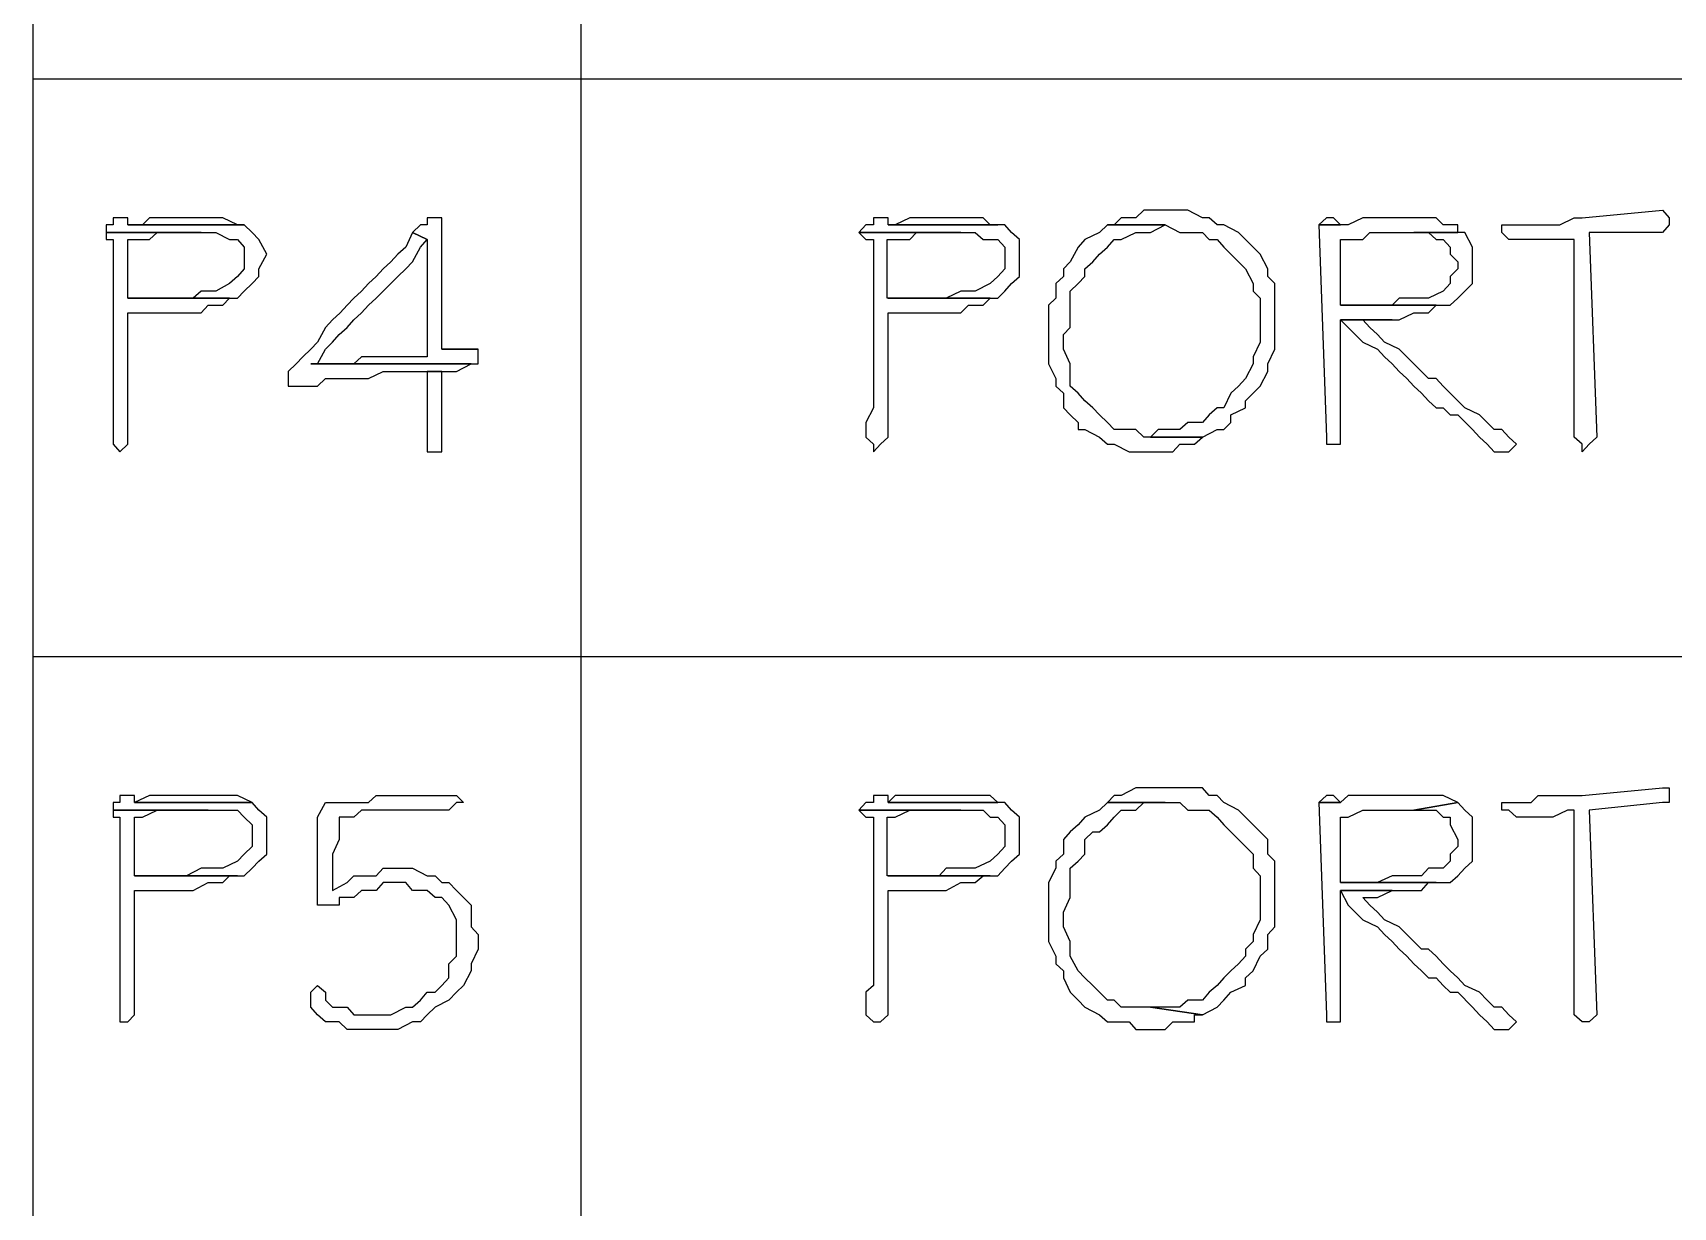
# Model space of a CAD drawing. Header units: millimetres. Extents: x -518.8 to -461.2, y 3.5 to 44.2.
# Drawn here: x -513.939 to -512.51, y 10.177 to 11.199 of the extents above; entities that cross this region are included whole.
import ezdxf

# ---------------------------------------------------------------- set-up
doc = ezdxf.new("R2010")
doc.units = ezdxf.units.MM
doc.header["$MEASUREMENT"] = 0
doc.layers.add('7', color=7, linetype='Continuous')
doc.layers.add('MYSOLIDS', color=7, linetype='Continuous')

msp = doc.modelspace()

# ---------------------------------------------------------------- linework, layer by layer
at = {"layer": '7'}
for points in [[(-513.9391, 13.1646), (-513.9391, 9.1541)], [(-513.4617, 12.6616), (-513.4617, 9.1541)], [(-513.9391, 11.1594), (-508.8339, 11.1594)], [(-513.9391, 10.6563), (-508.8339, 10.6563)]]:
    msp.add_lwpolyline(points, dxfattribs=at)
at = {"layer": 'MYSOLIDS'}
for points in [[(-513.8632, 11.0383), (-513.8692, 11.0383), (-513.8692, 11.0323), (-513.8752, 11.0323), (-513.8752, 11.0255), (-513.7925, 11.0255), (-513.7865, 11.0255), (-513.7797, 11.0255), (-513.7677, 11.0195), (-513.7609, 11.0195), (-513.7609, 11.0195), (-513.7549, 11.0127), (-513.7549, 11), (-513.7549, 11), (-513.7549, 10.9939), (-513.7609, 10.9872), (-513.7677, 10.9812), (-513.7797, 10.9744), (-513.7797, 10.9744), (-513.7865, 10.9744), (-513.7925, 10.9744), (-513.7993, 10.9684), (-513.8121, 10.9684), (-513.8181, 10.9684), (-513.8308, 10.9684), (-513.8436, 10.9684), (-513.8564, 10.9684), (-513.7669, 10.9684), (-513.7609, 10.9684), (-513.7549, 10.9744), (-513.7481, 10.9812), (-513.7421, 10.9872), (-513.7421, 10.9939), (-513.7354, 11.0067), (-513.7354, 11.0067), (-513.7421, 11.0195), (-513.7481, 11.0255), (-513.7549, 11.0323), (-513.7549, 11.0323), (-513.8564, 11.0323), (-513.8564, 11.0383), (-513.8624, 11.0383), (-513.8632, 11.0383)], [(-513.7925, 11.0383), (-513.7993, 11.0383), (-513.8053, 11.0383), (-513.8181, 11.0383), (-513.8248, 11.0383), (-513.8376, 11.0383), (-513.8436, 11.0323), (-513.8564, 11.0323), (-513.7549, 11.0323), (-513.7609, 11.0323), (-513.7737, 11.0383), (-513.7797, 11.0383), (-513.7925, 11.0383), (-513.7925, 11.0383)], [(-513.5887, 11.0383), (-513.5955, 11.0383), (-513.5955, 11.0323), (-513.6015, 11.0323), (-513.6083, 11.0255), (-513.5955, 11.0195), (-513.5955, 11.0067), (-513.5955, 11), (-513.5955, 10.9939), (-513.5955, 10.9812), (-513.5955, 10.9744), (-513.5955, 10.9684), (-513.5955, 10.9624), (-513.5955, 10.9496), (-513.5955, 10.9428), (-513.5955, 10.93), (-513.5955, 10.9172), (-513.6015, 10.9172), (-513.6083, 10.9172), (-513.6211, 10.9172), (-513.6271, 10.9172), (-513.6399, 10.9172), (-513.6466, 10.9172), (-513.6527, 10.9172), (-513.6594, 10.9112), (-513.6654, 10.9112), (-513.6782, 10.9112), (-513.6842, 10.9112), (-513.697, 10.9112), (-513.5572, 10.9112), (-513.5511, 10.9112), (-513.5511, 10.9172), (-513.5511, 10.924), (-513.5827, 10.924), (-513.5827, 10.9368), (-513.5827, 10.9368), (-513.5827, 10.9496), (-513.5827, 10.9556), (-513.5827, 10.9684), (-513.5827, 10.9744), (-513.5827, 10.9872), (-513.5827, 10.9939), (-513.5827, 11.0067), (-513.5827, 11.0127), (-513.5827, 11.0255), (-513.5827, 11.0323), (-513.5827, 11.0383), (-513.5887, 11.0383), (-513.5887, 11.0383)], [(-513.2008, 11.0383), (-513.2068, 11.0383), (-513.2068, 11.0323), (-513.2136, 11.0323), (-513.2196, 11.0255), (-513.1308, 11.0255), (-513.1308, 11.0255), (-513.1181, 11.0255), (-513.1113, 11.0195), (-513.1053, 11.0195), (-513.0985, 11.0195), (-513.0925, 11.0127), (-513.0925, 11), (-513.0925, 11), (-513.0925, 10.9939), (-513.0985, 10.9872), (-513.1053, 10.9812), (-513.1181, 10.9744), (-513.1181, 10.9744), (-513.1241, 10.9744), (-513.1308, 10.9744), (-513.1436, 10.9684), (-513.1496, 10.9684), (-513.1624, 10.9684), (-513.1692, 10.9684), (-513.182, 10.9684), (-513.194, 10.9684), (-513.1053, 10.9684), (-513.0985, 10.9684), (-513.0925, 10.9744), (-513.0865, 10.9812), (-513.0797, 10.9872), (-513.0797, 10.9939), (-513.0797, 11.0067), (-513.0797, 11.0067), (-513.0797, 11.0195), (-513.0865, 11.0255), (-513.0925, 11.0323), (-513.0985, 11.0323), (-513.194, 11.0323), (-513.194, 11.0383), (-513.2008, 11.0383), (-513.2008, 11.0383)], [(-513.1308, 11.0383), (-513.1369, 11.0383), (-513.1496, 11.0383), (-513.1564, 11.0383), (-513.1692, 11.0383), (-513.1752, 11.0383), (-513.188, 11.0323), (-513.194, 11.0323), (-513.0985, 11.0323), (-513.1053, 11.0323), (-513.1113, 11.0383), (-513.1241, 11.0383), (-513.1308, 11.0383), (-513.1308, 11.0383)], [(-513.003, 11.0323), (-513.0098, 11.0255), (-513.0226, 11.0195), (-513.0286, 11.0127), (-513.0286, 11.0127), (-513.0354, 11), (-513.0414, 10.9939), (-513.0414, 10.9872), (-513.0481, 10.9812), (-513.0481, 10.9684), (-513.0542, 10.9624), (-513.0542, 10.9556), (-513.0542, 10.9428), (-513.0542, 10.93), (-513.0542, 10.93), (-513.0542, 10.9172), (-513.0542, 10.9112), (-513.0481, 10.8985), (-513.0481, 10.8917), (-513.0414, 10.8857), (-513.0414, 10.8729), (-513.0354, 10.8669), (-513.0286, 10.8601), (-513.0286, 10.8541), (-513.0226, 10.8541), (-513.0098, 10.8473), (-513.003, 10.8413), (-512.997, 10.8413), (-512.9842, 10.8345), (-512.9782, 10.8345), (-512.9654, 10.8345), (-512.9654, 10.8345), (-512.9527, 10.8345), (-512.9459, 10.8345), (-512.9399, 10.8413), (-512.9271, 10.8413), (-512.9271, 10.8413), (-512.9203, 10.8473), (-512.9654, 10.8473), (-512.9714, 10.8473), (-512.9782, 10.8541), (-512.991, 10.8541), (-512.997, 10.8541), (-513.003, 10.8601), (-513.0098, 10.8669), (-513.0158, 10.8729), (-513.0158, 10.8729), (-513.0226, 10.8789), (-513.0286, 10.8857), (-513.0354, 10.8917), (-513.0354, 10.9045), (-513.0354, 10.9112), (-513.0414, 10.924), (-513.0414, 10.93), (-513.0414, 10.9368), (-513.0354, 10.9428), (-513.0354, 10.9556), (-513.0354, 10.9624), (-513.0354, 10.9744), (-513.0286, 10.9812), (-513.0226, 10.9872), (-513.0226, 10.9939), (-513.0158, 11), (-513.0098, 11.0067), (-513.003, 11.0127), (-512.997, 11.0195), (-512.991, 11.0195), (-512.9782, 11.0255), (-512.9714, 11.0255), (-512.9654, 11.0255), (-512.9527, 11.0323), (-513.003, 11.0323), (-513.003, 11.0323)], [(-512.9527, 11.0451), (-512.9527, 11.0451), (-512.9654, 11.0451), (-512.9714, 11.0451), (-512.9782, 11.0383), (-512.991, 11.0383), (-512.997, 11.0323), (-513.003, 11.0323), (-512.9527, 11.0323), (-512.9527, 11.0323), (-512.9399, 11.0255), (-512.9331, 11.0255), (-512.9203, 11.0255), (-512.9143, 11.0195), (-512.9075, 11.0195), (-512.9015, 11.0127), (-512.8955, 11.0067), (-512.8955, 11.0067), (-512.8887, 11), (-512.8827, 10.9939), (-512.876, 10.9812), (-512.876, 10.9744), (-512.8699, 10.9684), (-512.8699, 10.9556), (-512.8699, 10.9496), (-512.8699, 10.9428), (-512.8699, 10.9368), (-512.8699, 10.93), (-512.876, 10.9172), (-512.876, 10.9112), (-512.8827, 10.8985), (-512.8827, 10.8985), (-512.8887, 10.8917), (-512.8955, 10.8857), (-512.9015, 10.8729), (-512.9075, 10.8729), (-512.9143, 10.8669), (-512.9203, 10.8601), (-512.9331, 10.8601), (-512.9399, 10.8541), (-512.9459, 10.8541), (-512.9587, 10.8541), (-512.9654, 10.8473), (-512.9203, 10.8473), (-512.9075, 10.8541), (-512.9015, 10.8541), (-512.8955, 10.8601), (-512.8955, 10.8669), (-512.8827, 10.8729), (-512.8827, 10.8789), (-512.876, 10.8857), (-512.8699, 10.8917), (-512.8632, 10.9045), (-512.8632, 10.9045), (-512.8632, 10.9112), (-512.8572, 10.924), (-512.8572, 10.93), (-512.8572, 10.9428), (-512.8572, 10.9496), (-512.8572, 10.9496), (-512.8572, 10.9624), (-512.8572, 10.9684), (-512.8572, 10.9812), (-512.8632, 10.9872), (-512.8632, 10.9939), (-512.8699, 11.0067), (-512.876, 11.0127), (-512.8827, 11.0195), (-512.8827, 11.0195), (-512.8887, 11.0255), (-512.9015, 11.0323), (-512.9075, 11.0323), (-512.9143, 11.0383), (-512.9203, 11.0383), (-512.9331, 11.0451), (-512.9399, 11.0451), (-512.9527, 11.0451), (-512.9527, 11.0451)], [(-512.7361, 11.0383), (-512.7361, 11.0383), (-512.7421, 11.0383), (-512.7549, 11.0383), (-512.7617, 11.0383), (-512.7677, 11.0383), (-512.7745, 11.0383), (-512.7805, 11.0383), (-512.7933, 11.0323), (-512.8, 11.0323), (-512.8188, 11.0323), (-512.8121, 10.8473), (-512.8121, 10.8413), (-512.806, 10.8413), (-512.8, 10.8413), (-512.8, 10.8473), (-512.8, 10.8473), (-512.8, 10.9496), (-512.7549, 10.9496), (-512.7489, 10.9496), (-512.7361, 10.9556), (-512.7293, 10.9556), (-512.7233, 10.9556), (-512.7166, 10.9624), (-512.8, 10.9624), (-512.8, 11.0195), (-512.8, 11.0195), (-512.7933, 11.0195), (-512.7805, 11.0195), (-512.7745, 11.0255), (-512.7617, 11.0255), (-512.7549, 11.0255), (-512.7489, 11.0255), (-512.7361, 11.0255), (-512.6978, 11.0255), (-512.6978, 11.0323), (-512.7105, 11.0323), (-512.7166, 11.0383), (-512.7233, 11.0383), (-512.7361, 11.0383), (-512.7361, 11.0383)], [(-512.806, 11.0383), (-512.8121, 11.0383), (-512.8188, 11.0323), (-512.8, 11.0323), (-512.806, 11.0383), (-512.806, 11.0383), (-512.806, 11.0383)], [(-512.5196, 11.0451), (-512.5196, 11.0451), (-512.5136, 11.0383), (-512.5136, 11.0383), (-512.5136, 11.0383), (-512.5136, 11.0383), (-512.5136, 11.0323), (-512.5136, 11.0323), (-512.5196, 11.0255), (-512.5196, 11.0255), (-512.5835, 11.0255), (-512.5767, 10.8473), (-512.5835, 10.8413), (-512.5835, 10.8413), (-512.5895, 10.8345), (-512.5895, 10.8345), (-512.5895, 10.8413), (-512.5895, 10.8413), (-512.5963, 10.8473), (-512.5963, 10.8473), (-512.5963, 11.0195), (-512.6023, 11.0195), (-512.6151, 11.0195), (-512.6278, 11.0195), (-512.6339, 11.0195), (-512.6466, 11.0195), (-512.6466, 11.0195), (-512.6466, 11.0195), (-512.6534, 11.0195), (-512.6534, 11.0195), (-512.6594, 11.0255), (-512.6594, 11.0255), (-512.6594, 11.0323), (-512.6594, 11.0323), (-512.6466, 11.0323), (-512.6466, 11.0323), (-512.6406, 11.0323), (-512.6339, 11.0323), (-512.6278, 11.0323), (-512.6151, 11.0323), (-512.609, 11.0323), (-512.5963, 11.0383), (-512.5895, 11.0383), (-512.5196, 11.0451), (-512.5196, 11.0451), (-512.5196, 11.0451)], [(-513.8752, 11.0255), (-513.8752, 11.0195), (-513.8692, 11.0195), (-513.8692, 11.0127), (-513.8692, 11), (-513.8692, 10.9939), (-513.8692, 10.9812), (-513.8692, 10.9744), (-513.8692, 10.9684), (-513.8692, 10.9556), (-513.8692, 10.9496), (-513.8692, 10.9368), (-513.8692, 10.93), (-513.8692, 10.9172), (-513.8692, 10.9112), (-513.8692, 10.8985), (-513.8692, 10.8917), (-513.8692, 10.8789), (-513.8692, 10.8729), (-513.8692, 10.8601), (-513.8692, 10.8541), (-513.8692, 10.8473), (-513.8692, 10.8413), (-513.8632, 10.8345), (-513.8564, 10.8413), (-513.8564, 10.8473), (-513.8564, 10.8473), (-513.8564, 10.8601), (-513.8564, 10.8669), (-513.8564, 10.8789), (-513.8564, 10.8857), (-513.8564, 10.8985), (-513.8564, 10.9045), (-513.8564, 10.9172), (-513.8564, 10.924), (-513.8564, 10.93), (-513.8564, 10.9428), (-513.8564, 10.9428), (-513.8564, 10.9556), (-513.8504, 10.9556), (-513.8436, 10.9556), (-513.8308, 10.9556), (-513.8248, 10.9556), (-513.8121, 10.9556), (-513.7993, 10.9556), (-513.7925, 10.9556), (-513.7865, 10.9624), (-513.7797, 10.9624), (-513.7737, 10.9624), (-513.7677, 10.9684), (-513.8564, 10.9684), (-513.8564, 10.9684), (-513.8564, 10.9812), (-513.8564, 10.9812), (-513.8564, 10.9939), (-513.8564, 11.0067), (-513.8564, 11.0127), (-513.8564, 11.0195), (-513.8504, 11.0195), (-513.8376, 11.0195), (-513.8308, 11.0255), (-513.8181, 11.0255), (-513.8181, 11.0255), (-513.8121, 11.0255), (-513.7993, 11.0255), (-513.7925, 11.0255), (-513.8752, 11.0255), (-513.8752, 11.0255)], [(-513.6083, 11.0255), (-513.6143, 11.0127), (-513.6211, 11.0067), (-513.6271, 11), (-513.6339, 10.9939), (-513.6399, 10.9872), (-513.6466, 10.9812), (-513.6527, 10.9744), (-513.6594, 10.9684), (-513.6654, 10.9624), (-513.6714, 10.9556), (-513.6782, 10.9496), (-513.6842, 10.9428), (-513.691, 10.93), (-513.697, 10.924), (-513.7038, 10.9172), (-513.7098, 10.9112), (-513.7098, 10.9112), (-513.7166, 10.9045), (-513.7166, 10.8985), (-513.7166, 10.8917), (-513.7098, 10.8917), (-513.7038, 10.8917), (-513.7038, 10.8917), (-513.691, 10.8917), (-513.6842, 10.8985), (-513.6714, 10.8985), (-513.6654, 10.8985), (-513.6527, 10.8985), (-513.6466, 10.8985), (-513.6339, 10.9045), (-513.6271, 10.9045), (-513.6143, 10.9045), (-513.6083, 10.9045), (-513.5955, 10.9045), (-513.5827, 10.9045), (-513.5827, 10.9045), (-513.5699, 10.9045), (-513.5699, 10.9045), (-513.5572, 10.9112), (-513.697, 10.9112), (-513.691, 10.9112), (-513.6842, 10.924), (-513.6782, 10.93), (-513.6722, 10.9368), (-513.6654, 10.9428), (-513.6594, 10.9496), (-513.6527, 10.9556), (-513.6466, 10.9624), (-513.6399, 10.9684), (-513.6339, 10.9744), (-513.6271, 10.9812), (-513.6211, 10.9872), (-513.6143, 10.9939), (-513.6083, 11), (-513.6015, 11.0127), (-513.5955, 11.0195), (-513.6083, 11.0255), (-513.6083, 11.0255)], [(-513.2196, 11.0255), (-513.2136, 11.0195), (-513.2068, 11.0195), (-513.2068, 11.0127), (-513.2068, 11), (-513.2068, 10.9939), (-513.2068, 10.9812), (-513.2068, 10.9744), (-513.2068, 10.9684), (-513.2068, 10.9556), (-513.2068, 10.9496), (-513.2068, 10.9368), (-513.2068, 10.93), (-513.2068, 10.9172), (-513.2068, 10.9112), (-513.2068, 10.8985), (-513.2068, 10.8917), (-513.2068, 10.8789), (-513.2068, 10.8729), (-513.2136, 10.8601), (-513.2136, 10.8541), (-513.2136, 10.8473), (-513.2068, 10.8413), (-513.2068, 10.8345), (-513.2008, 10.8413), (-513.194, 10.8473), (-513.194, 10.8473), (-513.194, 10.8601), (-513.194, 10.8669), (-513.194, 10.8789), (-513.194, 10.8857), (-513.194, 10.8985), (-513.194, 10.9045), (-513.194, 10.9172), (-513.194, 10.924), (-513.194, 10.93), (-513.194, 10.9428), (-513.194, 10.9428), (-513.194, 10.9556), (-513.188, 10.9556), (-513.188, 10.9556), (-513.1752, 10.9556), (-513.1624, 10.9556), (-513.1496, 10.9556), (-513.1436, 10.9556), (-513.1308, 10.9556), (-513.1241, 10.9624), (-513.1181, 10.9624), (-513.1113, 10.9624), (-513.1053, 10.9684), (-513.1948, 10.9684), (-513.1948, 10.9684), (-513.1948, 10.9812), (-513.1948, 10.9812), (-513.1948, 10.9939), (-513.1948, 11.0067), (-513.1948, 11.0127), (-513.1948, 11.0195), (-513.188, 11.0195), (-513.1752, 11.0195), (-513.1692, 11.0255), (-513.1624, 11.0255), (-513.1564, 11.0255), (-513.1496, 11.0255), (-513.1369, 11.0255), (-513.1308, 11.0255), (-513.2196, 11.0255), (-513.2196, 11.0255)], [(-512.6978, 11.0255), (-512.7361, 11.0255), (-512.7361, 11.0255), (-512.7233, 11.0255), (-512.7166, 11.0195), (-512.7105, 11.0195), (-512.7045, 11.0127), (-512.7045, 11.0067), (-512.6978, 11), (-512.6978, 10.9939), (-512.7045, 10.9872), (-512.7045, 10.9812), (-512.7105, 10.9744), (-512.7233, 10.9684), (-512.7233, 10.9684), (-512.7293, 10.9684), (-512.7421, 10.9684), (-512.7489, 10.9684), (-512.7549, 10.9624), (-512.7677, 10.9624), (-512.7805, 10.9624), (-512.7872, 10.9624), (-512.8, 10.9624), (-512.7166, 10.9624), (-512.7105, 10.9624), (-512.7045, 10.9624), (-512.6978, 10.9684), (-512.6918, 10.9744), (-512.685, 10.9812), (-512.685, 10.9872), (-512.685, 11), (-512.685, 11.0067), (-512.685, 11.0127), (-512.6918, 11.0255), (-512.6978, 11.0255), (-512.6978, 11.0255)], [(-512.7549, 10.9496), (-512.8, 10.9496), (-512.7933, 10.9428), (-512.7872, 10.9368), (-512.7805, 10.93), (-512.7677, 10.924), (-512.7617, 10.9172), (-512.7549, 10.9112), (-512.7489, 10.9045), (-512.7421, 10.8985), (-512.7361, 10.8917), (-512.7293, 10.8857), (-512.7233, 10.8789), (-512.7166, 10.8729), (-512.7105, 10.8729), (-512.7045, 10.8669), (-512.6978, 10.8669), (-512.685, 10.8541), (-512.679, 10.8473), (-512.6722, 10.8413), (-512.6662, 10.8345), (-512.6594, 10.8345), (-512.6534, 10.8345), (-512.6534, 10.8345), (-512.6466, 10.8413), (-512.6466, 10.8413), (-512.6534, 10.8473), (-512.6594, 10.8541), (-512.6662, 10.8541), (-512.6722, 10.8601), (-512.6722, 10.8601), (-512.679, 10.8669), (-512.6918, 10.8729), (-512.6978, 10.8789), (-512.7045, 10.8857), (-512.7105, 10.8917), (-512.7166, 10.8985), (-512.7233, 10.8985), (-512.7293, 10.9045), (-512.7361, 10.9112), (-512.7421, 10.9172), (-512.7489, 10.924), (-512.7617, 10.93), (-512.7677, 10.9368), (-512.7745, 10.9428), (-512.7805, 10.9496), (-512.7805, 10.9496), (-512.7677, 10.9496), (-512.7549, 10.9496), (-512.7549, 10.9496)], [(-513.5639, 10.924), (-513.5639, 10.924), (-513.5699, 10.924), (-513.5827, 10.924), (-513.5827, 10.924), (-513.5511, 10.924), (-513.5511, 10.924), (-513.5639, 10.924), (-513.5639, 10.924)], [(-513.5827, 10.9045), (-513.5955, 10.9045), (-513.5955, 10.8985), (-513.5955, 10.8917), (-513.5955, 10.8857), (-513.5955, 10.8601), (-513.5955, 10.8541), (-513.5955, 10.8413), (-513.5955, 10.8345), (-513.5955, 10.8345), (-513.5887, 10.8345), (-513.5827, 10.8345), (-513.5827, 10.8413), (-513.5827, 10.8473), (-513.5827, 10.8473), (-513.5827, 10.8601), (-513.5827, 10.8669), (-513.5827, 10.8789), (-513.5827, 10.8857), (-513.5827, 10.8985), (-513.5827, 10.9045), (-513.5827, 10.9045)], [(-513.8564, 10.5353), (-513.8632, 10.5353), (-513.8632, 10.5293), (-513.8692, 10.5293), (-513.8692, 10.5225), (-513.7865, 10.5225), (-513.7865, 10.5225), (-513.7737, 10.5225), (-513.7609, 10.5225), (-513.7549, 10.5165), (-513.7549, 10.5165), (-513.7481, 10.5097), (-513.7481, 10.5037), (-513.7481, 10.4969), (-513.7481, 10.4909), (-513.7549, 10.4842), (-513.7609, 10.4782), (-513.7737, 10.4721), (-513.7737, 10.4721), (-513.7797, 10.4721), (-513.7865, 10.4721), (-513.7925, 10.4721), (-513.8053, 10.4654), (-513.8121, 10.4654), (-513.8248, 10.4654), (-513.8376, 10.4654), (-513.8504, 10.4654), (-513.7609, 10.4654), (-513.7549, 10.4654), (-513.7481, 10.4721), (-513.7421, 10.4782), (-513.7354, 10.4842), (-513.7354, 10.4909), (-513.7354, 10.5037), (-513.7354, 10.5037), (-513.7354, 10.5165), (-513.7421, 10.5225), (-513.7481, 10.5293), (-513.7481, 10.5293), (-513.8504, 10.5293), (-513.8504, 10.5353), (-513.8564, 10.5353), (-513.8564, 10.5353)], [(-513.7865, 10.5353), (-513.7925, 10.5353), (-513.8053, 10.5353), (-513.8121, 10.5353), (-513.8181, 10.5353), (-513.8308, 10.5353), (-513.8376, 10.5353), (-513.8504, 10.5293), (-513.7481, 10.5293), (-513.7609, 10.5353), (-513.7669, 10.5353), (-513.7737, 10.5353), (-513.7865, 10.5353), (-513.7865, 10.5353)], [(-513.6722, 10.5165), (-513.6722, 10.5097), (-513.6722, 10.5037), (-513.6722, 10.4969), (-513.6782, 10.4842), (-513.6782, 10.4721), (-513.6782, 10.4654), (-513.6782, 10.4594), (-513.6782, 10.4526), (-513.6654, 10.4594), (-513.6594, 10.4654), (-513.6527, 10.4654), (-513.6466, 10.4654), (-513.6399, 10.4654), (-513.6339, 10.4721), (-513.6211, 10.4721), (-513.6143, 10.4721), (-513.6083, 10.4721), (-513.5955, 10.4654), (-513.5887, 10.4654), (-513.5827, 10.4594), (-513.5767, 10.4594), (-513.5699, 10.4526), (-513.5639, 10.4466), (-513.5572, 10.4398), (-513.5572, 10.4338), (-513.5572, 10.421), (-513.5511, 10.4142), (-513.5511, 10.4082), (-513.5511, 10.4015), (-513.5572, 10.3887), (-513.5572, 10.3827), (-513.5572, 10.3827), (-513.5639, 10.3699), (-513.5699, 10.3639), (-513.5767, 10.3571), (-513.5767, 10.3571), (-513.5887, 10.3511), (-513.5955, 10.3443), (-513.6015, 10.3383), (-513.6083, 10.3383), (-513.6211, 10.3315), (-513.6271, 10.3315), (-513.6339, 10.3315), (-513.6466, 10.3315), (-513.6527, 10.3315), (-513.6654, 10.3315), (-513.6722, 10.3383), (-513.6782, 10.3383), (-513.6842, 10.3383), (-513.691, 10.3443), (-513.697, 10.3511), (-513.697, 10.3571), (-513.697, 10.3639), (-513.697, 10.3639), (-513.691, 10.3699), (-513.691, 10.3699), (-513.6842, 10.3639), (-513.6842, 10.3639), (-513.6842, 10.3571), (-513.6842, 10.3571), (-513.6782, 10.3511), (-513.6654, 10.3511), (-513.6654, 10.3511), (-513.6594, 10.3443), (-513.6466, 10.3443), (-513.6466, 10.3443), (-513.6339, 10.3443), (-513.6271, 10.3443), (-513.6143, 10.3511), (-513.6083, 10.3511), (-513.6015, 10.3571), (-513.5955, 10.3639), (-513.5887, 10.3639), (-513.5827, 10.3699), (-513.5767, 10.3766), (-513.5767, 10.3887), (-513.5699, 10.3954), (-513.5699, 10.4015), (-513.5699, 10.4082), (-513.5699, 10.421), (-513.5699, 10.427), (-513.5767, 10.4398), (-513.5827, 10.4466), (-513.5827, 10.4466), (-513.5887, 10.4466), (-513.5955, 10.4526), (-513.6083, 10.4526), (-513.6143, 10.4594), (-513.6211, 10.4594), (-513.6339, 10.4594), (-513.6399, 10.4526), (-513.6399, 10.4526), (-513.6527, 10.4526), (-513.6594, 10.4466), (-513.6654, 10.4466), (-513.6722, 10.4466), (-513.6722, 10.4398), (-513.6842, 10.4398), (-513.6842, 10.4398), (-513.691, 10.4398), (-513.691, 10.4398), (-513.691, 10.4526), (-513.691, 10.4526), (-513.691, 10.4526), (-513.691, 10.4654), (-513.691, 10.4721), (-513.691, 10.4842), (-513.691, 10.4909), (-513.691, 10.5037), (-513.691, 10.5097), (-513.691, 10.5165), (-513.691, 10.5165), (-513.6842, 10.5293), (-513.6842, 10.5293), (-513.6782, 10.5293), (-513.6722, 10.5293), (-513.6654, 10.5293), (-513.6594, 10.5293), (-513.6466, 10.5293), (-513.6399, 10.5353), (-513.6339, 10.5353), (-513.6211, 10.5353), (-513.6143, 10.5353), (-513.6015, 10.5353), (-513.5955, 10.5353), (-513.5887, 10.5353), (-513.5767, 10.5353), (-513.5767, 10.5353), (-513.5767, 10.5353), (-513.5699, 10.5353), (-513.5699, 10.5353), (-513.5639, 10.5293), (-513.5639, 10.5293), (-513.5639, 10.5293), (-513.5699, 10.5293), (-513.5767, 10.5225), (-513.5827, 10.5225), (-513.5887, 10.5225), (-513.6015, 10.5225), (-513.6143, 10.5225), (-513.6271, 10.5225), (-513.6399, 10.5225), (-513.6527, 10.5225), (-513.6594, 10.5165), (-513.6722, 10.5165), (-513.6722, 10.5165), (-513.6722, 10.5165), (-513.6722, 10.5165), (-513.6722, 10.5165)], [(-513.2008, 10.5353), (-513.2068, 10.5353), (-513.2068, 10.5293), (-513.2136, 10.5293), (-513.2196, 10.5225), (-513.1308, 10.5225), (-513.1308, 10.5225), (-513.1181, 10.5225), (-513.1113, 10.5225), (-513.1053, 10.5165), (-513.0985, 10.5165), (-513.0925, 10.5097), (-513.0925, 10.5037), (-513.0925, 10.4969), (-513.0925, 10.4909), (-513.0985, 10.4842), (-513.1053, 10.4782), (-513.1181, 10.4721), (-513.1181, 10.4721), (-513.1241, 10.4721), (-513.1308, 10.4721), (-513.1436, 10.4721), (-513.1496, 10.4654), (-513.1624, 10.4654), (-513.1692, 10.4654), (-513.182, 10.4654), (-513.194, 10.4654), (-513.1053, 10.4654), (-513.0985, 10.4654), (-513.0925, 10.4721), (-513.0865, 10.4782), (-513.0797, 10.4842), (-513.0797, 10.4909), (-513.0797, 10.5037), (-513.0797, 10.5037), (-513.0797, 10.5165), (-513.0865, 10.5225), (-513.0925, 10.5293), (-513.0985, 10.5293), (-513.194, 10.5293), (-513.194, 10.5353), (-513.2008, 10.5353), (-513.2008, 10.5353)], [(-513.1308, 10.5353), (-513.1369, 10.5353), (-513.1496, 10.5353), (-513.1564, 10.5353), (-513.1692, 10.5353), (-513.1752, 10.5353), (-513.188, 10.5353), (-513.194, 10.5293), (-513.0985, 10.5293), (-513.1053, 10.5353), (-513.1113, 10.5353), (-513.1241, 10.5353), (-513.1308, 10.5353), (-513.1308, 10.5353)], [(-512.9527, 10.5421), (-512.9527, 10.5421), (-512.9654, 10.5421), (-512.9714, 10.5421), (-512.9782, 10.5421), (-512.991, 10.5353), (-512.997, 10.5353), (-513.003, 10.5293), (-512.9527, 10.5293), (-512.9527, 10.5293), (-512.9399, 10.5293), (-512.9331, 10.5225), (-512.9203, 10.5225), (-512.9143, 10.5225), (-512.9075, 10.5165), (-512.9015, 10.5097), (-512.8955, 10.5037), (-512.8955, 10.5037), (-512.8887, 10.4969), (-512.8827, 10.4909), (-512.876, 10.4842), (-512.876, 10.4721), (-512.8699, 10.4654), (-512.8699, 10.4594), (-512.8699, 10.4466), (-512.8699, 10.4466), (-512.8699, 10.4338), (-512.8699, 10.427), (-512.876, 10.4142), (-512.876, 10.4082), (-512.8827, 10.4015), (-512.8827, 10.3954), (-512.8887, 10.3887), (-512.8955, 10.3827), (-512.9015, 10.3766), (-512.9075, 10.3699), (-512.9143, 10.3639), (-512.9203, 10.3571), (-512.9331, 10.3571), (-512.9399, 10.3511), (-512.9459, 10.3511), (-512.9587, 10.3511), (-512.9654, 10.3511), (-512.9203, 10.3443), (-512.9075, 10.3511), (-512.9015, 10.3571), (-512.8955, 10.3639), (-512.8955, 10.3639), (-512.8827, 10.3699), (-512.8827, 10.3766), (-512.876, 10.3827), (-512.8699, 10.3954), (-512.8632, 10.4015), (-512.8632, 10.4015), (-512.8632, 10.4142), (-512.8572, 10.421), (-512.8572, 10.4338), (-512.8572, 10.4398), (-512.8572, 10.4466), (-512.8572, 10.4526), (-512.8572, 10.4594), (-512.8572, 10.4721), (-512.8572, 10.4782), (-512.8632, 10.4842), (-512.8632, 10.4969), (-512.8699, 10.5037), (-512.876, 10.5097), (-512.8827, 10.5165), (-512.8827, 10.5165), (-512.8887, 10.5225), (-512.9015, 10.5293), (-512.9075, 10.5353), (-512.9143, 10.5353), (-512.9203, 10.5421), (-512.9331, 10.5421), (-512.9399, 10.5421), (-512.9527, 10.5421), (-512.9527, 10.5421)], [(-512.7361, 10.5353), (-512.7361, 10.5353), (-512.7421, 10.5353), (-512.7549, 10.5353), (-512.7617, 10.5353), (-512.7677, 10.5353), (-512.7745, 10.5353), (-512.7805, 10.5353), (-512.7933, 10.5353), (-512.8, 10.5293), (-512.8188, 10.5293), (-512.8121, 10.3443), (-512.8121, 10.3383), (-512.806, 10.3383), (-512.8, 10.3383), (-512.8, 10.3443), (-512.8, 10.3443), (-512.8, 10.4526), (-512.7549, 10.4526), (-512.7489, 10.4526), (-512.7361, 10.4526), (-512.7293, 10.4526), (-512.7233, 10.4594), (-512.7166, 10.4594), (-512.8, 10.4594), (-512.8, 10.5165), (-512.8, 10.5165), (-512.7933, 10.5165), (-512.7805, 10.5225), (-512.7745, 10.5225), (-512.7617, 10.5225), (-512.7549, 10.5225), (-512.7489, 10.5225), (-512.7361, 10.5225), (-512.6978, 10.5293), (-512.6978, 10.5293), (-512.7105, 10.5353), (-512.7166, 10.5353), (-512.7233, 10.5353), (-512.7361, 10.5353), (-512.7361, 10.5353)], [(-512.806, 10.5353), (-512.8121, 10.5353), (-512.8188, 10.5293), (-512.8, 10.5293), (-512.806, 10.5353), (-512.806, 10.5353), (-512.806, 10.5353)], [(-512.5196, 10.5421), (-512.5196, 10.5421), (-512.5136, 10.5421), (-512.5136, 10.5421), (-512.5136, 10.5353), (-512.5136, 10.5353), (-512.5136, 10.5293), (-512.5136, 10.5293), (-512.5196, 10.5293), (-512.5196, 10.5293), (-512.5835, 10.5225), (-512.5767, 10.3443), (-512.5835, 10.3383), (-512.5835, 10.3383), (-512.5895, 10.3383), (-512.5895, 10.3383), (-512.5895, 10.3383), (-512.5895, 10.3383), (-512.5963, 10.3443), (-512.5963, 10.3443), (-512.5963, 10.5225), (-512.6023, 10.5225), (-512.6151, 10.5165), (-512.6278, 10.5165), (-512.6339, 10.5165), (-512.6466, 10.5165), (-512.6466, 10.5165), (-512.6466, 10.5165), (-512.6534, 10.5225), (-512.6534, 10.5225), (-512.6594, 10.5225), (-512.6594, 10.5225), (-512.6594, 10.5293), (-512.6594, 10.5293), (-512.6466, 10.5293), (-512.6466, 10.5293), (-512.6406, 10.5293), (-512.6339, 10.5293), (-512.6278, 10.5353), (-512.6151, 10.5353), (-512.609, 10.5353), (-512.5963, 10.5353), (-512.5895, 10.5353), (-512.5196, 10.5421), (-512.5196, 10.5421), (-512.5196, 10.5421)], [(-513.8692, 10.5225), (-513.8692, 10.5165), (-513.8632, 10.5165), (-513.8632, 10.5097), (-513.8632, 10.4969), (-513.8632, 10.4909), (-513.8632, 10.4782), (-513.8632, 10.4721), (-513.8632, 10.4654), (-513.8632, 10.4526), (-513.8632, 10.4466), (-513.8632, 10.4338), (-513.8632, 10.427), (-513.8632, 10.4142), (-513.8632, 10.4082), (-513.8632, 10.3954), (-513.8632, 10.3887), (-513.8632, 10.3766), (-513.8632, 10.3699), (-513.8632, 10.3639), (-513.8632, 10.3511), (-513.8632, 10.3443), (-513.8632, 10.3383), (-513.8564, 10.3383), (-513.8564, 10.3383), (-513.8504, 10.3443), (-513.8504, 10.3511), (-513.8504, 10.3571), (-513.8504, 10.3699), (-513.8504, 10.3766), (-513.8504, 10.3827), (-513.8504, 10.3954), (-513.8504, 10.4015), (-513.8504, 10.4142), (-513.8504, 10.421), (-513.8504, 10.4338), (-513.8504, 10.4398), (-513.8504, 10.4466), (-513.8504, 10.4526), (-513.8436, 10.4526), (-513.8436, 10.4526), (-513.8308, 10.4526), (-513.8181, 10.4526), (-513.8053, 10.4526), (-513.7993, 10.4526), (-513.7865, 10.4594), (-513.7797, 10.4594), (-513.7737, 10.4594), (-513.7677, 10.4654), (-513.7609, 10.4654), (-513.8504, 10.4654), (-513.8504, 10.4721), (-513.8504, 10.4782), (-513.8504, 10.4782), (-513.8504, 10.4909), (-513.8504, 10.5037), (-513.8504, 10.5097), (-513.8504, 10.5165), (-513.8436, 10.5165), (-513.8308, 10.5225), (-513.8248, 10.5225), (-513.8121, 10.5225), (-513.8121, 10.5225), (-513.8053, 10.5225), (-513.7925, 10.5225), (-513.7865, 10.5225), (-513.8692, 10.5225), (-513.8692, 10.5225)], [(-513.2196, 10.5225), (-513.2136, 10.5165), (-513.2068, 10.5165), (-513.2068, 10.5097), (-513.2068, 10.4969), (-513.2068, 10.4909), (-513.2068, 10.4782), (-513.2068, 10.4721), (-513.2068, 10.4654), (-513.2068, 10.4526), (-513.2068, 10.4466), (-513.2068, 10.4338), (-513.2068, 10.427), (-513.2068, 10.4142), (-513.2068, 10.4082), (-513.2068, 10.3954), (-513.2068, 10.3887), (-513.2068, 10.3766), (-513.2068, 10.3699), (-513.2136, 10.3639), (-513.2136, 10.3511), (-513.2136, 10.3443), (-513.2068, 10.3383), (-513.2068, 10.3383), (-513.2008, 10.3383), (-513.194, 10.3443), (-513.194, 10.3511), (-513.194, 10.3571), (-513.194, 10.3699), (-513.194, 10.3766), (-513.194, 10.3827), (-513.194, 10.3954), (-513.194, 10.4015), (-513.194, 10.4142), (-513.194, 10.421), (-513.194, 10.4338), (-513.194, 10.4398), (-513.194, 10.4466), (-513.194, 10.4526), (-513.188, 10.4526), (-513.188, 10.4526), (-513.1752, 10.4526), (-513.1624, 10.4526), (-513.1496, 10.4526), (-513.1436, 10.4526), (-513.1308, 10.4594), (-513.1241, 10.4594), (-513.1181, 10.4594), (-513.1113, 10.4654), (-513.1053, 10.4654), (-513.1948, 10.4654), (-513.1948, 10.4721), (-513.1948, 10.4782), (-513.1948, 10.4782), (-513.1948, 10.4909), (-513.1948, 10.5037), (-513.1948, 10.5097), (-513.1948, 10.5165), (-513.188, 10.5165), (-513.1752, 10.5225), (-513.1692, 10.5225), (-513.1624, 10.5225), (-513.1564, 10.5225), (-513.1496, 10.5225), (-513.1369, 10.5225), (-513.1308, 10.5225), (-513.2196, 10.5225), (-513.2196, 10.5225)], [(-513.003, 10.5293), (-513.0098, 10.5225), (-513.0226, 10.5165), (-513.0286, 10.5097), (-513.0286, 10.5097), (-513.0354, 10.5037), (-513.0414, 10.4969), (-513.0414, 10.4842), (-513.0481, 10.4782), (-513.0481, 10.4721), (-513.0542, 10.4594), (-513.0542, 10.4526), (-513.0542, 10.4398), (-513.0542, 10.4338), (-513.0542, 10.427), (-513.0542, 10.4142), (-513.0542, 10.4082), (-513.0481, 10.3954), (-513.0481, 10.3887), (-513.0414, 10.3827), (-513.0414, 10.3766), (-513.0354, 10.3639), (-513.0286, 10.3571), (-513.0286, 10.3571), (-513.0226, 10.3511), (-513.0098, 10.3443), (-513.003, 10.3383), (-512.997, 10.3383), (-512.9842, 10.3383), (-512.9782, 10.3315), (-512.9654, 10.3315), (-512.9654, 10.3315), (-512.9527, 10.3315), (-512.9459, 10.3383), (-512.9399, 10.3383), (-512.9271, 10.3383), (-512.9271, 10.3443), (-512.9203, 10.3443), (-512.9654, 10.3511), (-512.9714, 10.3511), (-512.9782, 10.3511), (-512.991, 10.3511), (-512.997, 10.3571), (-513.003, 10.3571), (-513.0098, 10.3639), (-513.0158, 10.3699), (-513.0158, 10.3699), (-513.0226, 10.3766), (-513.0286, 10.3827), (-513.0354, 10.3954), (-513.0354, 10.4015), (-513.0354, 10.4082), (-513.0414, 10.421), (-513.0414, 10.4338), (-513.0414, 10.4338), (-513.0354, 10.4466), (-513.0354, 10.4526), (-513.0354, 10.4654), (-513.0354, 10.4721), (-513.0286, 10.4782), (-513.0226, 10.4842), (-513.0226, 10.4969), (-513.0158, 10.5037), (-513.0098, 10.5037), (-513.003, 10.5097), (-512.997, 10.5165), (-512.991, 10.5225), (-512.9782, 10.5225), (-512.9714, 10.5293), (-512.9654, 10.5293), (-512.9527, 10.5293), (-513.003, 10.5293), (-513.003, 10.5293)], [(-512.6978, 10.5293), (-512.7361, 10.5225), (-512.7361, 10.5225), (-512.7233, 10.5225), (-512.7166, 10.5225), (-512.7105, 10.5165), (-512.7045, 10.5165), (-512.7045, 10.5097), (-512.6978, 10.4969), (-512.6978, 10.4909), (-512.7045, 10.4842), (-512.7045, 10.4782), (-512.7105, 10.4721), (-512.7233, 10.4721), (-512.7233, 10.4721), (-512.7293, 10.4654), (-512.7421, 10.4654), (-512.7489, 10.4654), (-512.7549, 10.4654), (-512.7677, 10.4594), (-512.7805, 10.4594), (-512.7872, 10.4594), (-512.8, 10.4594), (-512.7166, 10.4594), (-512.7105, 10.4594), (-512.7045, 10.4594), (-512.6978, 10.4654), (-512.6918, 10.4721), (-512.685, 10.4782), (-512.685, 10.4909), (-512.685, 10.4969), (-512.685, 10.5037), (-512.685, 10.5165), (-512.6918, 10.5225), (-512.6978, 10.5293), (-512.6978, 10.5293)], [(-512.7549, 10.4526), (-512.8, 10.4526), (-512.7933, 10.4398), (-512.7872, 10.4338), (-512.7805, 10.427), (-512.7677, 10.421), (-512.7617, 10.4142), (-512.7549, 10.4082), (-512.7489, 10.4015), (-512.7421, 10.3954), (-512.7361, 10.3887), (-512.7293, 10.3827), (-512.7233, 10.3766), (-512.7166, 10.3766), (-512.7105, 10.3699), (-512.7045, 10.3639), (-512.6978, 10.3639), (-512.685, 10.3511), (-512.679, 10.3443), (-512.6722, 10.3383), (-512.6662, 10.3315), (-512.6594, 10.3315), (-512.6534, 10.3315), (-512.6534, 10.3315), (-512.6466, 10.3383), (-512.6466, 10.3383), (-512.6534, 10.3443), (-512.6594, 10.3511), (-512.6662, 10.3511), (-512.6722, 10.3571), (-512.6722, 10.3571), (-512.679, 10.3639), (-512.6918, 10.3699), (-512.6978, 10.3766), (-512.7045, 10.3827), (-512.7105, 10.3887), (-512.7166, 10.3954), (-512.7233, 10.4015), (-512.7293, 10.4015), (-512.7361, 10.4082), (-512.7421, 10.4142), (-512.7489, 10.421), (-512.7617, 10.427), (-512.7677, 10.4338), (-512.7745, 10.4398), (-512.7805, 10.4466), (-512.7805, 10.4466), (-512.7677, 10.4466), (-512.7549, 10.4526), (-512.7549, 10.4526)]]:
    msp.add_lwpolyline(points, dxfattribs=at)

doc.saveas('drawing.dxf')
